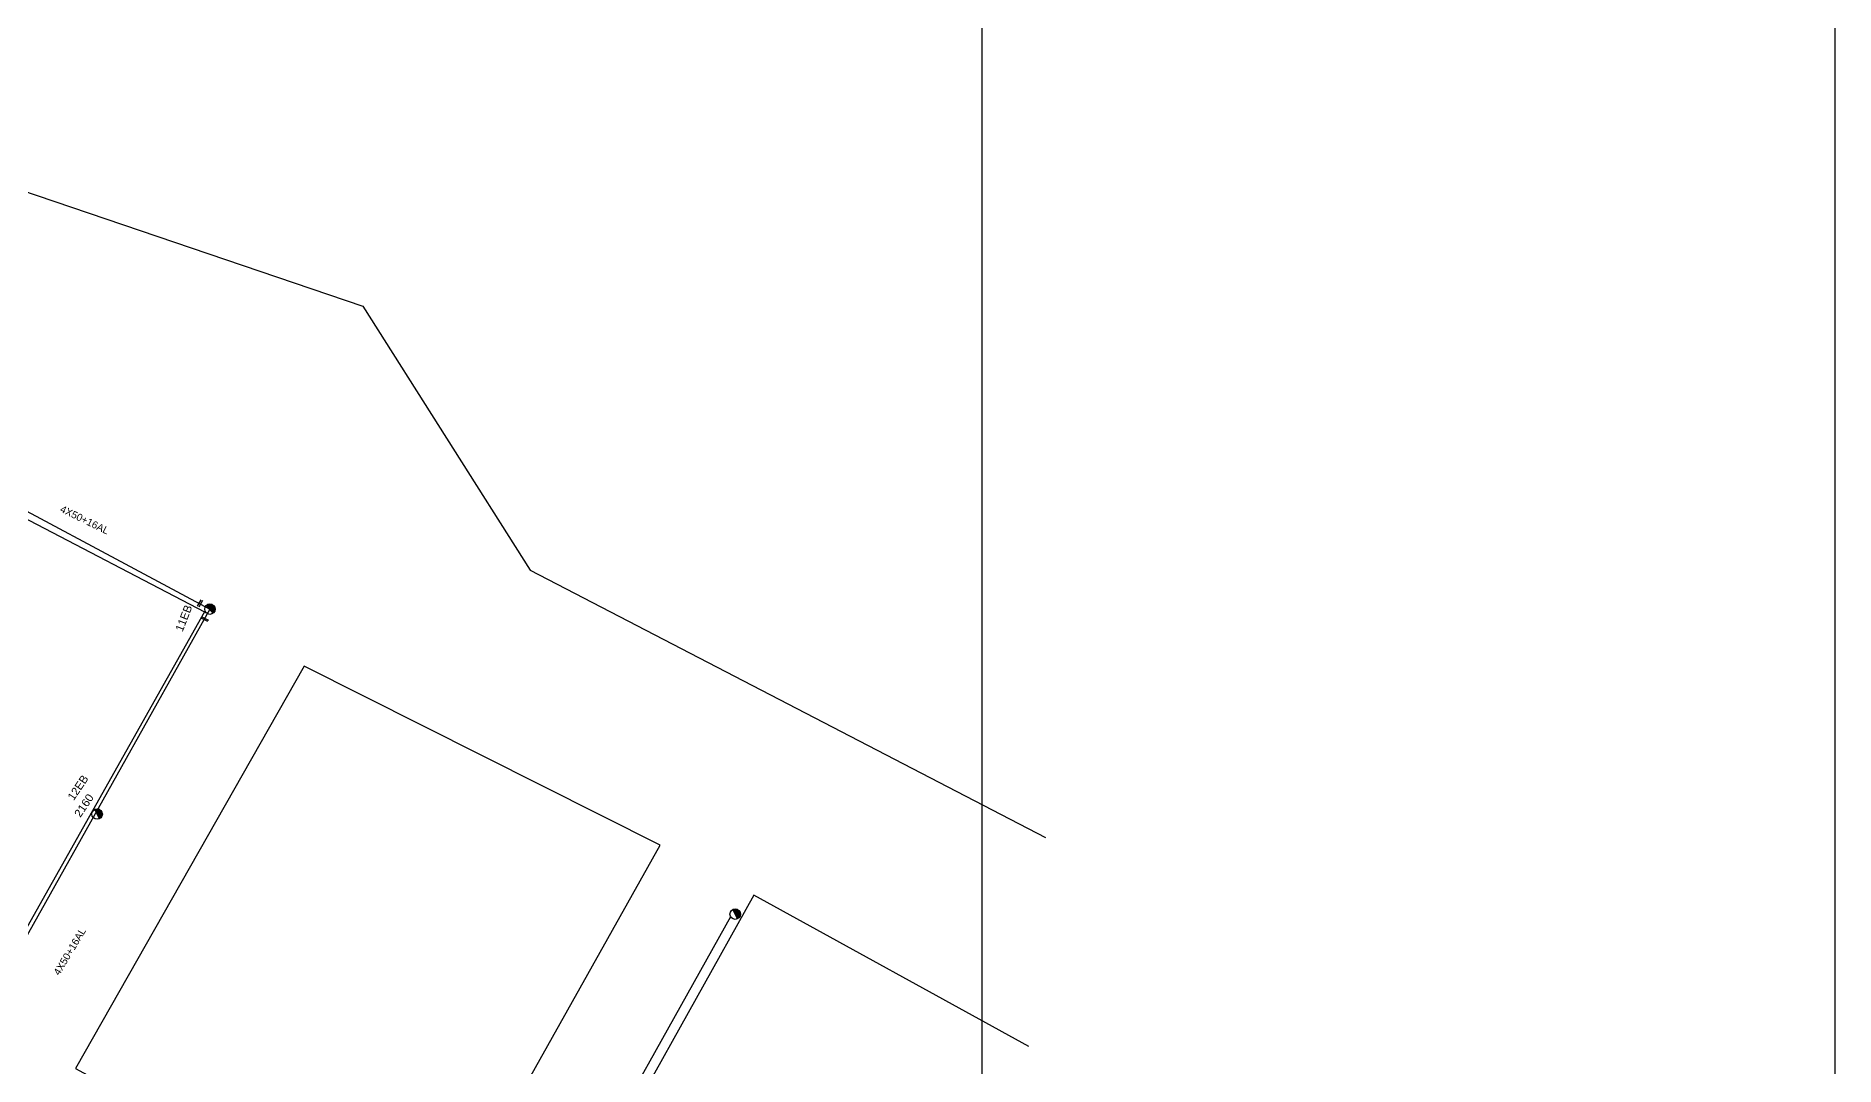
# Model space of a CAD drawing. Header units: millimetres. Extents: x 2101 to 3312, y 775 to 1363.
# Drawn here: x 3082.1 to 3307, y 1029.5 to 1158.3 of the extents above; entities that cross this region are included whole.
import ezdxf

# ---------------------------------------------------------------- set-up
doc = ezdxf.new("R2010")
doc.units = ezdxf.units.MM
for name, color, linetype in [('Άγνωστα', 7, 'Continuous'), ('Γυμνά εναέρια ΧΤ και ΦΟΠ (3Φ)   4x50+16AL', 7, 'Continuous'), ('Επιγραφές - Σχήματα', 7, 'Continuous'), ('Μηχανική τομή', 7, 'Continuous'), ('Στύλος ΦΜ', 7, 'Continuous'), ('Στύλος ΦΜ @ 1', 7, 'Continuous'), ('Υπόβαθρο ΔΕΗ', 7, 'Continuous')]:
    doc.layers.add(name, color=color, linetype=linetype)
doc.styles.add('arial', font='arial.ttf')
doc.styles.get("Standard").update_dxf_attribs({"font": 'arial.ttf'})

# ---------------------------------------------------------------- blocks, each defined once
blk = doc.blocks.new('ΥΠΑΡΧΩΝ ΤΣΙΜΕΝΤΕΝΙΟΣ ΣΤΥΛΟΣ')
at = {"layer": 'Στύλος ΦΜ'}
blk.add_hatch(color=7, dxfattribs=at).paths.add_polyline_path([(-1.29, -2.28, 0.574793), (2.62, 0, 0.268822), (1.3, 2.27)])
at = {"layer": 'Στύλος ΦΜ', "color": 7}
blk.add_line((-1.29, -2.28), (1.3, 2.27), dxfattribs=at)
blk.add_circle((0, 0), 2.62, dxfattribs=at)
at = {"layer": 'Στύλος ΦΜ', "flags": 4}
for tag, p in [('ΑΡΙΘΜΟΣ', (-4.68, 8.05)), ('ΤΥΠΟΣ', (-4.91, 3.03))]:
    blk.add_attdef(tag, p, '', height=4, dxfattribs=at)
blk = doc.blocks.new('ΜΗΧΑΝΙΚΗ ΤΟΜΗ')
at = {"layer": 'Μηχανική τομή', "ltscale": 40}
for p, q in [((-1.89, 0.78), (1.89, 0.78)), ((1.89, 0), (-1.89, 0))]:
    blk.add_line(p, q, dxfattribs=at)

msp = doc.modelspace()

# ---------------------------------------------------------------- linework, layer by layer
at = {"layer": 'Άγνωστα', "color": 27}
msp.add_lwpolyline([(3168.94, 1048.2), (3147.96, 1010.69)], dxfattribs=at)
at = {"layer": 'Γυμνά εναέρια ΧΤ και ΦΟΠ (3Φ)   4x50+16AL', "color": 6, "ltscale": 40}
msp.add_lwpolyline([(3029.51, 1125.46), (3069.12, 1105.23), (3103.86, 1086.65), (3068.95, 1024.4), (3067.14, 995.6), (3039.83, 946.72), (3022.27, 916.16)], dxfattribs=at)
at = {"layer": 'Επιγραφές - Σχήματα'}
msp.add_lwpolyline([(2111.59, 791.84), (3200.39, 791.84), (3200.39, 1344.14), (2111.59, 1344.14)], close=True, dxfattribs=at)
at = {"layer": 'Επιγραφές - Σχήματα', "ltscale": 10}
msp.add_lwpolyline([(3200.39, 791.84), (3306.97, 791.84), (3306.97, 1344.14), (3200.39, 1344.14)], dxfattribs=at)
at = {"layer": 'Υπόβαθρο ΔΕΗ'}
for points in [[(2856.26, 1333.81), (2823.51, 1278.34), (3028.67, 1156.59), (3122.98, 1124.52), (3143.88, 1091.53), (3208.3, 1058.1)], [(3032.66, 1122.26), (3079.41, 1098.75), (3103.19, 1086.32), (3074.77, 1035.91), (3012.22, 1069.94), (3018.79, 1092.92), (3019.99, 1092.58), (3025.7, 1112.53), (3032.66, 1122.26)], [(3087.06, 1029.24), (3131.09, 1005.36), (3160.13, 1057.13), (3115.65, 1079.53), (3087.06, 1029.24)], [(3206.23, 1031.97), (3171.83, 1050.88), (3143.01, 999.24), (3188.75, 972.85), (3205.38, 1003.49)]]:
    msp.add_lwpolyline(points, dxfattribs=at)

# ---------------------------------------------------------------- block references
at = {"layer": 'Μηχανική τομή'}
for p, xscale, yscale, zscale, rotation in [((3102.54, 1087.42), 0.2500000000001066, 0.2500000000001066, 0.2500000000001066, 240.2252486321458), ((3103.19, 1085.31), 0.2500000000003755, 0.2500000000003755, 0.2500000000003755, 334.2403456719489)]:
    msp.add_blockref('ΜΗΧΑΝΙΚΗ ΤΟΜΗ', p, dxfattribs=dict(at, xscale=xscale, yscale=yscale, zscale=zscale, rotation=rotation))
at = {"layer": 'Στύλος ΦΜ @ 1', "ltscale": 40}
ref = msp.add_blockref('ΥΠΑΡΧΩΝ ΤΣΙΜΕΝΤΕΝΙΟΣ ΣΤΥΛΟΣ', (3103.86, 1086.65), dxfattribs=dict(at, xscale=0.2499999999999999, yscale=0.2499999999999999, zscale=0.2499999999999999, rotation=68.74666842717349))
ref.add_attrib('ΤΥΠΟΣ', '11EB', (3100.44, 1083.75), dxfattribs={"layer": 'Στύλος ΦΜ', "height": 1, "rotation": 68.7467, "flags": 4})
ref = msp.add_blockref('ΥΠΑΡΧΩΝ ΤΣΙΜΕΝΤΕΝΙΟΣ ΣΤΥΛΟΣ', (3089.76, 1061.03), dxfattribs=dict(at, xscale=0.2499999999999999, yscale=0.2499999999999999, zscale=0.2499999999999999, rotation=56.11631112796076))
ref.add_attrib('ΤΥΠΟΣ', '12EB', (3086.83, 1062.64), dxfattribs={"layer": 'Στύλος ΦΜ', "height": 1, "rotation": 56.1163, "flags": 4})
ref.add_attrib('ΑΡΙΘΜΟΣ', '2160', (3087.66, 1060.54), dxfattribs={"layer": 'Στύλος ΦΜ', "height": 1, "rotation": 56.1163, "flags": 4})
at = {"layer": 'Στύλος ΦΜ @ 1', "ltscale": 40, "xscale": 0.2499999999999999, "yscale": 0.2499999999999999, "zscale": 0.2499999999999999, "rotation": 56.11631112796076}
msp.add_blockref('ΥΠΑΡΧΩΝ ΤΣΙΜΕΝΤΕΝΙΟΣ ΣΤΥΛΟΣ', (3169.51, 1048.52), dxfattribs=at)

# ---------------------------------------------------------------- texts
at = {"layer": 'Γυμνά εναέρια ΧΤ και ΦΟΠ (3Φ)   4x50+16AL', "ltscale": 40, "char_height": 0.9, "width": 69.1904, "attachment_point": 1, "style": 'arial'}
for insert, rotation in [((3085.44, 1099.67), 333.9673), ((3084.25, 1041.25), 59.1309)]:
    msp.add_mtext('4X50+16AL', dxfattribs=dict(at, insert=insert, rotation=rotation))

doc.saveas('drawing.dxf')
